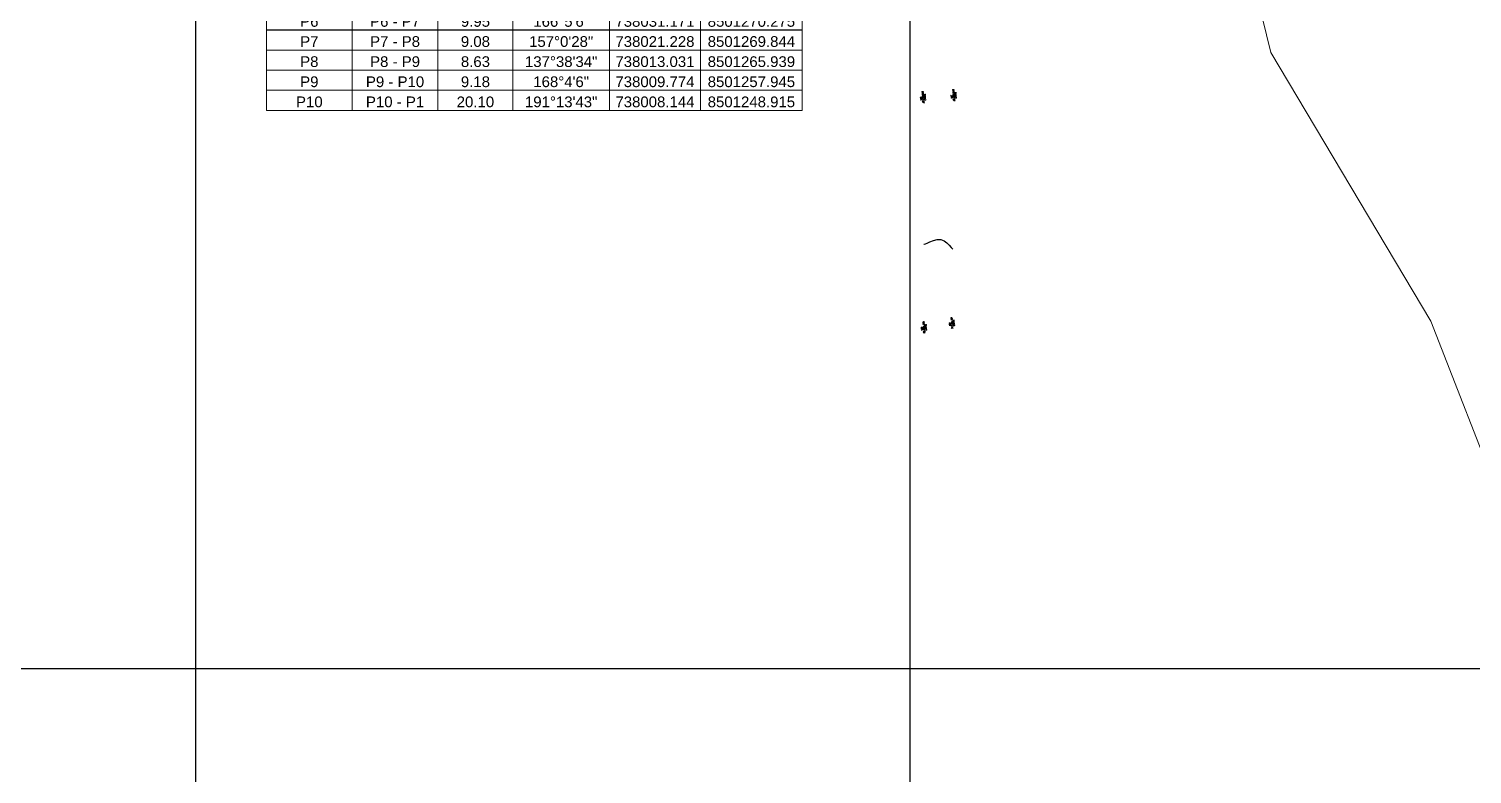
# Model space of a CAD drawing. Header units: millimetres. Extents: x 736950 to 738835, y 8500595 to 8502131.
# Drawn here: x 737976.7 to 738178.7, y 8501085.2 to 8501189.4 of the extents above; entities that cross this region are included whole.
import ezdxf
from ezdxf.enums import TextEntityAlignment as Align

# ---------------------------------------------------------------- set-up
doc = ezdxf.new("R2010")
doc.units = ezdxf.units.MM
for name, color, linetype, lineweight in [('CONT-MJR', 80, 'Continuous', 30), ('CUADROS', 9, 'Continuous', 20), ('saiwite', 5, 'Continuous', 5)]:
    doc.layers.add(name, color=color, linetype=linetype, lineweight=lineweight)
doc.layers.add('Cuadricula Coordenadas', color=5, linetype='Continuous')
doc.styles.add('CUADROS', font='arial.ttf')
doc.styles.get("Standard").update_dxf_attribs({"font": 'simplex.shx'})

# ---------------------------------------------------------------- blocks, each defined once
blk = doc.blocks.new('CC-Cuerpo')
at = {"layer": 'CUADROS'}
for p, q in [((0, 0), (0, 3.75)), ((0, 3.75), (100, 3.75)), ((16, 0), (16, 3.75)), ((32, 0), (32, 3.75)), ((46, 0), (46, 3.75)), ((64, 0), (64, 3.75)), ((81, 0), (81, 3.75)), ((100, 0), (100, 3.75)), ((0, 0), (100, 0))]:
    blk.add_line(p, q, dxfattribs=at)
at = {"layer": 'CUADROS', "style": 'CUADROS'}
for tag, p in [('V', (8, 0)), ('L', (24, 0)), ('D', (39, 0)), ('ANG', (55, 0)), ('X', (72.5, 0)), ('Y', (90.5, 0))]:
    blk.add_attdef(tag, text='', height=2, dxfattribs=at).set_placement(p, align=Align.BOTTOM_CENTER)

msp = doc.modelspace()

# ---------------------------------------------------------------- linework, layer by layer
at = {"linetype": 'Continuous'}
for p, q in [((738101.693, 8501179.377), (738101.993, 8501179.113)), ((738101.975, 8501179.395), (738101.711, 8501179.095)), ((738105.981, 8501179.645), (738106.281, 8501179.381)), ((738106.264, 8501179.663), (738105.999, 8501179.363)), ((738101.816, 8501147.185), (738102.116, 8501146.92)), ((738102.098, 8501147.202), (738101.834, 8501146.902)), ((738105.736, 8501147.813), (738106.036, 8501147.549)), ((738106.018, 8501147.831), (738105.754, 8501147.531))]:
    msp.add_line(p, q, dxfattribs=at)
at = {"layer": 'CONT-MJR', "elevation": 3395, "flags": 128}
msp.add_lwpolyline([(738101.919, 8501159.296), (738101.985, 8501159.317), (738102.131, 8501159.371), (738102.379, 8501159.479), (738102.753, 8501159.648), (738103.266, 8501159.851), (738103.797, 8501159.982), (738104.312, 8501159.972), (738104.766, 8501159.795), (738105.146, 8501159.51), (738105.465, 8501159.178), (738105.736, 8501158.862), (738105.97, 8501158.623)], dxfattribs=at)
at = {"layer": 'Cuadricula Coordenadas', "color": 8}
for p, q in [((738000, 8500595.507), (738000, 8502130.641)), ((738100, 8500595.507), (738100, 8502130.641)), ((736950.226, 8501100), (738552.898, 8501100))]:
    msp.add_line(p, q, dxfattribs=at)
at = {"layer": 'saiwite'}
for p, q in [((738143.506, 8501214.556), (738150.469, 8501186.142)), ((738150.469, 8501186.142), (738172.885, 8501148.584)), ((738172.885, 8501148.584), (738183.686, 8501120.843))]:
    msp.add_line(p, q, dxfattribs=at)

# ---------------------------------------------------------------- block references
at = {"layer": 'CUADROS', "xscale": 0.75, "yscale": 0.75, "zscale": 0.75}
for p, values in [((738009.907, 8501189.291), {'V': 'P6', 'L': 'P6 - P7', 'D': '9.95', 'ANG': '166°5\'6"', 'X': '738031.171', 'Y': '8501270.275'}), ((738009.907, 8501186.478), {'V': 'P7', 'L': 'P7 - P8', 'D': '9.08', 'ANG': '157°0\'28"', 'X': '738021.228', 'Y': '8501269.844'}), ((738009.907, 8501183.666), {'V': 'P8', 'L': 'P8 - P9', 'D': '8.63', 'ANG': '137°38\'34"', 'X': '738013.031', 'Y': '8501265.939'}), ((738009.907, 8501180.853), {'V': 'P9', 'L': 'P9 - P10', 'D': '9.18', 'ANG': '168°4\'6"', 'X': '738009.774', 'Y': '8501257.945'}), ((738009.907, 8501178.041), {'V': 'P10', 'L': 'P10 - P1', 'D': '20.10', 'ANG': '191°13\'43"', 'X': '738008.144', 'Y': '8501248.915'})]:
    msp.add_blockref('CC-Cuerpo', p, dxfattribs=at).add_auto_attribs(values)

# ---------------------------------------------------------------- texts
at = {"color": 1, "char_height": 0.2, "attachment_point": 4, "rotation": 93.6205}
for s, insert in [('3396.220', (738106.119, 8501179.713)), ('3396.002', (738101.83, 8501179.444)), ('3394.361', (738105.873, 8501147.881)), ('3394.385', (738101.953, 8501147.252))]:
    msp.add_mtext(s, dxfattribs=dict(at, insert=insert))
at = {"color": 2, "char_height": 0.2, "attachment_point": 4, "rotation": 93.6205}
for s, insert in [('158', (738101.551, 8501179.427)), ('157', (738105.839, 8501179.695)), ('160', (738101.674, 8501147.234)), ('159', (738105.594, 8501147.863))]:
    msp.add_mtext(s, dxfattribs=dict(at, insert=insert))
at = {"color": 3, "char_height": 0.2, "attachment_point": 4, "rotation": 93.6205}
for s, insert in [('CARR3', (738102.11, 8501179.462)), ('CARR2', (738106.398, 8501179.731)), ('CARR4', (738106.153, 8501147.899)), ('CARR5', (738102.233, 8501147.27))]:
    msp.add_mtext(s, dxfattribs=dict(at, insert=insert))

doc.saveas('drawing.dxf')
